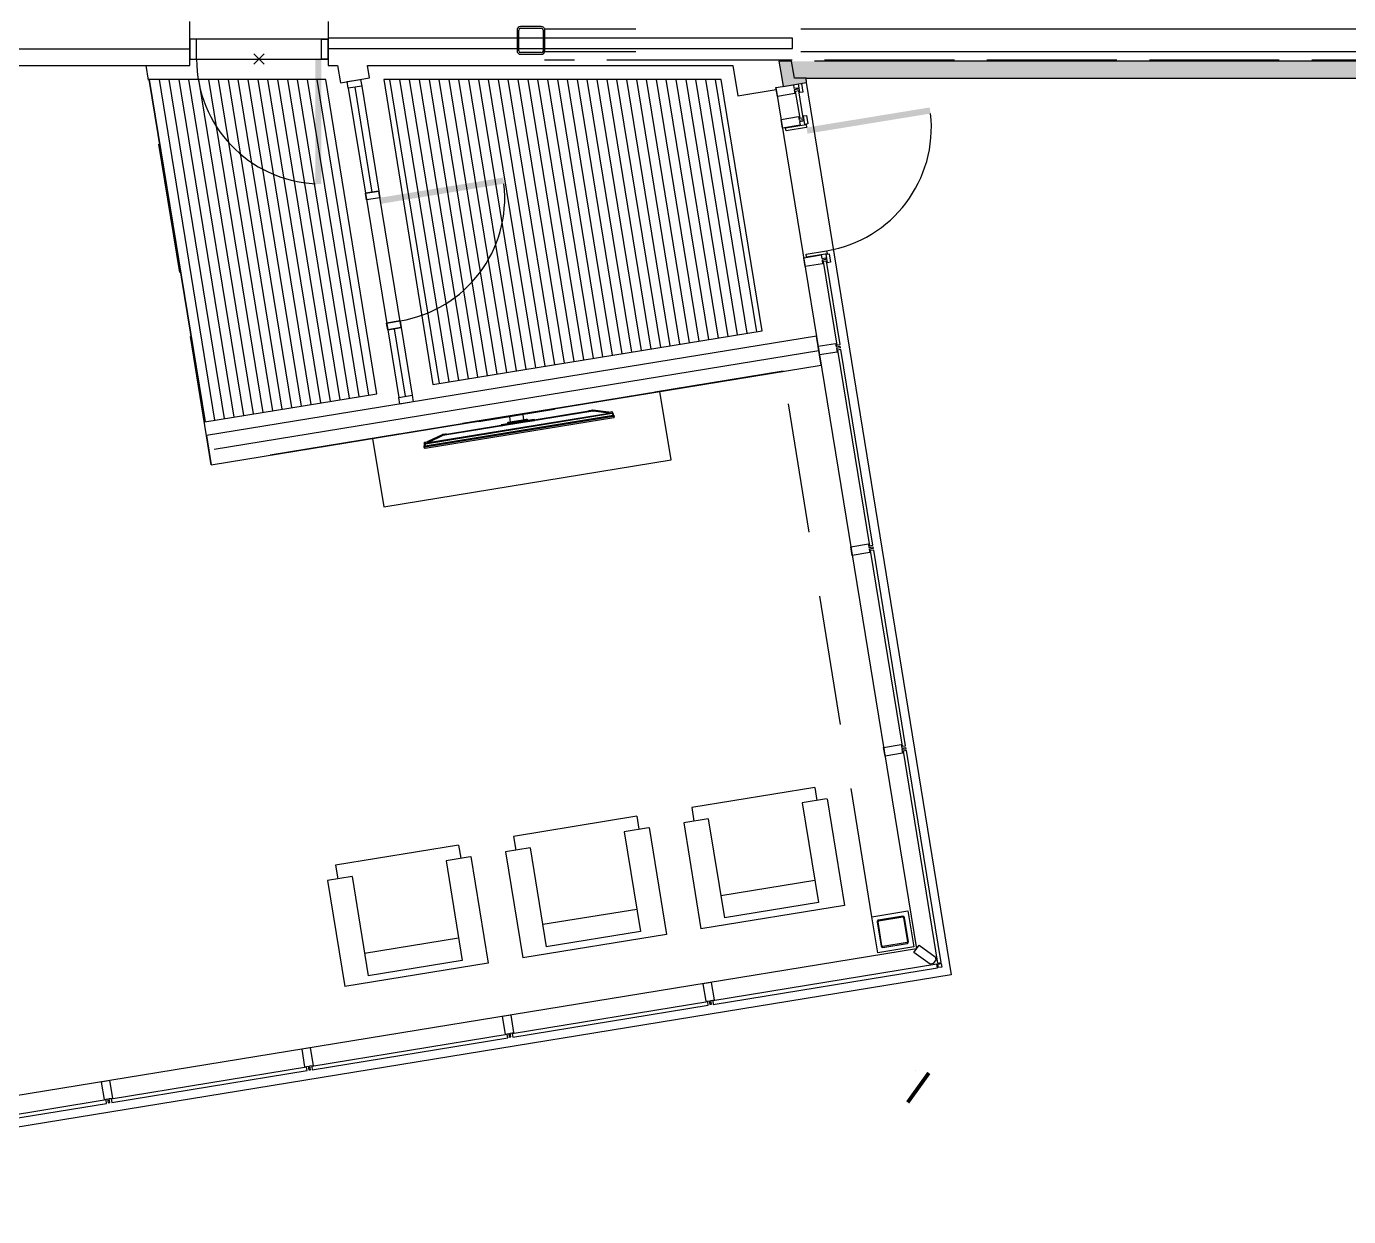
# Model space of a CAD drawing. Header units: inches. Extents: x 2743 to 10591, y -1604 to 5792.
# Drawn here: x 8678.4 to 9060, y 2609.8 to 2953.3 of the extents above; entities that cross this region are included whole.
import ezdxf

# ---------------------------------------------------------------- set-up
doc = ezdxf.new("R2010")
doc.units = ezdxf.units.IN
doc.header["$LTSCALE"] = 0.1875
doc.header["$MEASUREMENT"] = 0
doc.header["$PDMODE"] = 3
doc.header["$PDSIZE"] = 1.5
for name, pattern in [('CENTERX2', [101.6, 63.5, -12.7, 12.7, -12.7]), ('dash1', [300, 200, -100]), ('dash2', [500, 400, -100])]:
    doc.linetypes.add(name, pattern=pattern)
for name, color, linetype in [('7', 30, 'Continuous'), ('A-E-MUR-EXT', 3, 'Continuous'), ('A-N-COTES', 1, 'Continuous'), ('A-N-FEN-EXT', 2, 'Continuous'), ('A-N-FEN-INT', 1, 'Continuous'), ('A-N-MOB', 253, 'Continuous'), ('A-N-MUR-COMP', 30, 'Continuous'), ('A-N-MUR-EXT', 5, 'Continuous'), ('A-N-MUR-INT', 3, 'Continuous'), ('A-N-PLANCHER', 30, 'Continuous'), ('A-N-POR-PLF', 30, 'Continuous'), ('A-N-POR-PLN', 7, 'Continuous'), ('A-N-STRUCTURE', 4, 'Continuous'), ('fill253', 253, 'Continuous'), ('S-N-ACIER', 4, 'Continuous')]:
    doc.layers.add(name, color=color, linetype=linetype)
doc.linetypes.add('MUR07', pattern='A,0.001521,[13,JUB,S=1,R=0,X=0,Y=0],-152.075402', length=152.076923)

# ---------------------------------------------------------------- blocks, each defined once
blk = doc.blocks.new('_ArchTick')
at = {"color": 0, "linetype": 'ByBlock', "const_width": 0.15}
blk.add_lwpolyline([(-0.5, -0.5), (0.5, 0.5)], dxfattribs=at)

msp = doc.modelspace()

# ---------------------------------------------------------------- hatches: boundary and pattern name
at = {"layer": 'A-N-POR-PLN'}
for points in [[(8763.51935, 2907.87499), (8761.7477, 2907.87499), (8761.7477, 2943.89854), (8763.51935, 2943.89854)], [(8939.08318, 2929.94442), (8939.36871, 2928.19593), (8903.81608, 2922.39017), (8903.53055, 2924.13866)], [(8815.953, 2909.68851), (8816.23853, 2907.94002), (8780.6859, 2902.13426), (8780.40037, 2903.88275)]]:
    msp.add_hatch(color=7, dxfattribs=at).paths.add_polyline_path(points)
at = {"layer": 'fill253'}
h = msp.add_hatch(color=7, dxfattribs=at)
h.dxf.hatch_style = 1
h.paths.add_polyline_path([(9794.88804, 4634.2983), (9789.96679, 4634.2983), (9789.98074, 4296.66232), (9794.90199, 4296.66232)])
h.paths.add_polyline_path([(9794.88805, 4881.11089), (9789.9668, 4881.11089), (9789.9668, 4775.21102), (9794.88805, 4775.21102)])
h.paths.add_polyline_path([(9794.88805, 5127.92329), (9789.9668, 5127.92329), (9789.96679, 5022.02362), (9794.88804, 5022.02362)])
h.paths.add_polyline_path([(8905.8684, 2943.29277), (8903.3892, 2938.37099), (9794.90199, 2938.37152), (9794.90199, 3130.36129), (9789.98074, 3130.36129), (9789.98074, 2943.29277)])
h.paths.add_polyline_path([(8477.94274, 2845.33593), (8485.93641, 2846.64062), (8470.93724, 2938.36282), (8470.1595, 2943.12545), (8461.95283, 2943.12545), (8462.69637, 2938.4929)])
h.paths.add_polyline_path([(8896.37174, 2938.2042), (8896.75099, 2936.00974), (8903.53291, 2937.11042), (8903.3892, 2938.37099), (8905.8684, 2943.29277), (8895.56167, 2943.29277)])
h.paths.add_polyline_path([(9794.90199, 5355.98239), (9789.98074, 5355.98239), (9789.9668, 5268.83602), (9794.88805, 5268.83602)])
h.paths.add_polyline_path([(7089.79643, 3123.02867), (7083.99141, 3125.08232), (7083.99141, 3123.83686), (7084.85165, 3123.50795), (7084.85808, 2938.2042), (7353.37882, 2938.37153), (7353.37237, 2943.29278), (7089.77933, 2943.12545)])
h.paths.add_polyline_path([(7084.85808, 3827.66882), (7089.77933, 3826.6441), (7089.77933, 4320.4792), (7084.85808, 4320.4792)])
h.paths.add_polyline_path([(9789.98074, 3862.52649), (9794.90199, 3862.52649), (9794.90199, 4254.42566), (9789.98074, 4254.42566)])
h.paths.add_polyline_path([(9789.97462, 3801.08425), (9794.89587, 3801.08425), (9794.90199, 3862.52649), (9789.98074, 3862.52649)])
h.paths.add_polyline_path([(9789.98074, 3656.9925), (9794.90199, 3656.9925), (9794.89587, 3765.06188), (9789.97462, 3765.06188)])
h.paths.add_polyline_path([(9789.972, 3584.94295), (9794.89325, 3584.94295), (9794.90198, 3620.96895), (9789.98073, 3620.96895)])
h.paths.add_polyline_path([(9789.97812, 3512.89586), (9794.89937, 3512.89586), (9794.89968, 3548.92185), (9789.97843, 3548.92185)])
h.paths.add_polyline_path([(9789.97812, 3440.8512), (9794.89937, 3440.8512), (9794.89937, 3476.87475), (9789.97812, 3476.87475)])
h.paths.add_polyline_path([(8313.35451, 5642.91315), (8313.35451, 5647.83442), (7084.85165, 5647.83442), (7084.85808, 4361.46337), (7089.77933, 4361.46337), (7089.7729, 5642.91317)])
h.paths.add_polyline_path([(7395.62103, 2943.29277), (7395.62125, 2938.37152), (8462.75647, 2938.2042), (8461.95283, 2943.12545)])
h.paths.add_polyline_path([(8556.69558, 5642.88457), (8556.69559, 5647.80617), (8355.59042, 5647.83389), (8355.59042, 5642.91262)])
h.paths.add_polyline_path([(9149.95052, 5647.66709), (9149.95052, 5642.74584), (9789.98074, 5642.74584), (9789.98079, 5510.71941), (9794.90204, 5510.71941), (9794.90199, 5647.66709)])
h.paths.add_polyline_path([(9794.89495, 3260.73346), (9789.9691, 3260.73345), (9789.98074, 3172.43063), (9794.90199, 3172.43063)])
h.paths.add_polyline_path([(9789.9691, 3296.75701), (9794.89495, 3296.75699), (9794.89325, 3404.82765), (9789.972, 3404.82765)])

# ---------------------------------------------------------------- linework, layer by layer
at = {"color": 7}
for p, q in [((8808.89442, 2839.42355), (8830.60689, 2842.96845)), ((8830.60689, 2842.96845), (8830.64718, 2842.72172)), ((8847.86343, 2840.73106), (8793.35934, 2831.85807)), ((8847.90425, 2840.38205), (8793.46493, 2831.51918)), ((8847.67439, 2840.98544), (8793.49465, 2832.16476)), ((8847.41601, 2841.73078), (8793.50613, 2832.95396)), ((8793.51675, 2832.88924), (8847.42663, 2841.66606)), ((8846.56856, 2841.59945), (8794.35008, 2833.09755)), ((8841.86033, 2842.28027), (8798.60144, 2835.23466)), ((8808.9347, 2839.17682), (8808.89442, 2839.42355)), ((8830.64718, 2842.72172), (8808.9347, 2839.17682)), ((8817.6361, 2839.10579), (8817.73874, 2839.12315)), ((8822.66878, 2839.47409), (8817.67188, 2838.66189)), ((8817.73874, 2839.12315), (8817.843, 2839.14036)), ((8817.75906, 2838.53935), (8822.6243, 2839.33014)), ((8817.843, 2839.14036), (8817.86607, 2839.14412)), ((8818.11051, 2839.1034), (8817.8606, 2840.63411)), ((8822.32952, 2839.78994), (8817.88783, 2839.06799)), ((8822.37401, 2839.51233), (8817.93232, 2838.79038)), ((8821.97119, 2839.73371), (8821.72128, 2841.26443)), ((8822.17774, 2839.8451), (8822.30777, 2839.86605)), ((8822.30776, 2839.86607), (8822.36583, 2839.87545)), ((8822.36583, 2839.87545), (8822.47379, 2839.89258)), ((8822.39709, 2839.51609), (8822.37401, 2839.51233)), ((8822.50134, 2839.53331), (8822.39709, 2839.51609)), ((8822.47379, 2839.89258), (8822.57204, 2839.90774)), ((8822.60399, 2839.55066), (8822.50134, 2839.53331)), ((8822.57204, 2839.90774), (8822.65472, 2839.92002)), ((8822.6935, 2839.56627), (8822.60399, 2839.55066)), ((8822.6243, 2839.33014), (8822.98594, 2839.29527)), ((8822.64486, 2839.55779), (8822.66878, 2839.47409)), ((8822.65472, 2839.92002), (8822.71775, 2839.92878)), ((8823.03041, 2839.43921), (8822.66878, 2839.47409)), ((8822.76035, 2839.57844), (8822.6935, 2839.56627)), ((8822.71775, 2839.92878), (8822.76339, 2839.934)), ((8822.75376, 2839.9319), (8822.77188, 2839.86848)), ((8822.81052, 2839.58836), (8822.76035, 2839.57844)), ((8822.76339, 2839.934), (8822.78533, 2839.93506)), ((8822.78533, 2839.93506), (8822.80241, 2839.93447)), ((8822.80241, 2839.93447), (8822.82664, 2839.93076)), ((8822.82938, 2839.59272), (8822.81052, 2839.58836)), ((8822.99134, 2839.57596), (8822.82589, 2839.59192)), ((8822.82664, 2839.93076), (8822.8518, 2839.92133)), ((8822.84028, 2839.59569), (8822.82938, 2839.59272)), ((8822.85133, 2839.59923), (8822.84028, 2839.59569)), ((8822.86628, 2839.60512), (8822.85133, 2839.59923)), ((8822.8518, 2839.92133), (8822.86941, 2839.90561)), ((8822.88448, 2839.6146), (8822.86628, 2839.60512)), ((8822.86941, 2839.90561), (8822.87296, 2839.89772)), ((8822.87296, 2839.89772), (8822.89108, 2839.8343)), ((8822.90211, 2839.62787), (8822.88448, 2839.6146)), ((8822.89108, 2839.8343), (8822.89182, 2839.83101)), ((8822.91851, 2839.66446), (8822.89182, 2839.83101)), ((8822.91542, 2839.64547), (8822.90211, 2839.62787)), ((8822.91778, 2839.66775), (8822.91542, 2839.64547)), ((8822.98594, 2839.29527), (8824.99501, 2839.62182)), ((8824.93458, 2839.89181), (8822.99134, 2839.57596)), ((8822.99134, 2839.57596), (8823.03041, 2839.43921)), ((8824.97365, 2839.75506), (8823.03041, 2839.43921)), ((8824.93458, 2839.89181), (8824.97365, 2839.75506)), ((8824.96681, 2839.77903), (8840.71925, 2842.34659)), ((8824.96681, 2839.779), (8840.71927, 2842.34656)), ((8824.99501, 2839.62182), (8824.97365, 2839.75506)), ((8840.71925, 2842.34659), (8840.71927, 2842.34656)), ((8840.76835, 2842.35461), (8840.71927, 2842.34656)), ((8840.76748, 2842.3545), (8840.84507, 2842.3675)), ((8840.84421, 2842.36736), (8840.83718, 2842.41176)), ((8840.83718, 2842.41176), (8840.8496, 2842.36829)), ((8840.84507, 2842.3675), (8840.91302, 2842.3793)), ((8840.91302, 2842.3793), (8840.95534, 2842.38704)), ((8840.95557, 2842.38582), (8840.94406, 2842.38164)), ((8840.95534, 2842.38704), (8840.97005, 2842.38993)), ((8840.96464, 2842.3885), (8840.95557, 2842.38582)), ((8840.96145, 2842.50085), (8841.76021, 2842.63068)), ((8840.97015, 2842.38992), (8840.96464, 2842.3885)), ((8840.9655, 2842.50147), (8841.76022, 2842.63065)), ((8840.99574, 2842.39565), (8840.9655, 2842.50147)), ((8840.97005, 2842.38993), (8840.97015, 2842.38992)), ((8840.97048, 2842.39034), (8840.99574, 2842.39565)), ((8841.76021, 2842.63068), (8841.76022, 2842.63065)), ((8841.76022, 2842.63065), (8841.86033, 2842.28027)), ((8841.83179, 2842.63257), (8846.37771, 2842.06838)), ((8841.83179, 2842.63257), (8841.83264, 2842.63244)), ((8841.93275, 2842.28206), (8841.83264, 2842.63244)), ((8841.83264, 2842.63244), (8846.37461, 2842.06874)), ((8846.4858, 2841.67962), (8841.93275, 2842.28206)), ((8846.37461, 2842.06874), (8846.4858, 2841.67962)), ((8846.45073, 2842.02587), (8846.56285, 2841.63346)), ((8846.45964, 2841.99467), (8847.3015, 2842.13151)), ((8846.45965, 2841.99465), (8847.30151, 2842.13148)), ((8846.56377, 2841.62934), (8846.56856, 2841.59945)), ((8847.3015, 2842.13151), (8847.30151, 2842.13148)), ((8847.30151, 2842.13148), (8847.41601, 2841.73078)), ((8847.42663, 2841.66606), (8847.67439, 2840.98544)), ((8847.44973, 2842.09119), (8847.6964, 2841.41443)), ((8847.56423, 2841.69049), (8847.44973, 2842.09119)), ((8847.81199, 2841.00987), (8847.56423, 2841.69049)), ((8847.6964, 2841.41443), (8847.81199, 2841.00987)), ((8847.77343, 2841.14483), (8847.7843, 2841.1466)), ((8847.87645, 2840.73337), (8847.86343, 2840.73106)), ((8847.8771, 2841.11886), (8847.99397, 2840.70985)), ((8847.99455, 2840.70721), (8847.99397, 2840.70985)), ((8848.03192, 2840.47404), (8847.99455, 2840.70721)), ((8794.28896, 2833.5875), (8798.4351, 2835.56529)), ((8794.29201, 2833.58892), (8798.43202, 2835.56379)), ((8798.43202, 2835.56379), (8798.53213, 2835.21341)), ((8798.60144, 2835.23466), (8798.5011, 2835.58581)), ((8798.62588, 2835.60653), (8799.2957, 2835.7154)), ((8799.2957, 2835.7154), (8799.32627, 2835.60838)), ((8799.35205, 2835.61135), (8799.32627, 2835.60838)), ((8799.44443, 2835.67366), (8799.45797, 2835.62627)), ((8799.605, 2835.64957), (8815.37562, 2838.22009)), ((8799.605, 2835.64957), (8799.60501, 2835.64954)), ((8799.60501, 2835.64954), (8815.37562, 2838.22006)), ((8817.30042, 2838.65096), (8815.35719, 2838.33511)), ((8815.35719, 2838.33511), (8815.39626, 2838.19836)), ((8815.35719, 2838.33511), (8815.37854, 2838.20186)), ((8815.37854, 2838.20186), (8815.41761, 2838.06512)), ((8817.3395, 2838.51421), (8815.39626, 2838.19836)), ((8815.39626, 2838.19836), (8815.41761, 2838.06512)), ((8815.41761, 2838.06512), (8817.42668, 2838.39167)), ((8817.45946, 2838.72162), (8817.30042, 2838.65096)), ((8817.30042, 2838.65096), (8817.3395, 2838.51421)), ((8817.32158, 2838.99199), (8817.3397, 2838.92857)), ((8817.34827, 2838.82544), (8817.32158, 2838.99199)), ((8817.32231, 2838.9887), (8817.32467, 2839.01098)), ((8817.32467, 2839.01098), (8817.33797, 2839.02858)), ((8817.33797, 2839.02858), (8817.3556, 2839.04185)), ((8817.67188, 2838.66189), (8817.3395, 2838.51421)), ((8817.3397, 2838.92857), (8817.36639, 2838.76202)), ((8817.36639, 2838.76202), (8817.34827, 2838.82544)), ((8817.34827, 2838.82544), (8817.349, 2838.82215)), ((8817.36712, 2838.75873), (8817.349, 2838.82215)), ((8817.3556, 2839.04185), (8817.3738, 2839.05134)), ((8817.36639, 2838.76202), (8817.36712, 2838.75873)), ((8817.37068, 2838.75085), (8817.36712, 2838.75873)), ((8817.38829, 2838.73512), (8817.37068, 2838.75085)), ((8817.3738, 2839.05134), (8817.38876, 2839.05722)), ((8817.41345, 2838.72569), (8817.38829, 2838.73512)), ((8817.38876, 2839.05722), (8817.3998, 2839.06076)), ((8817.3998, 2839.06076), (8817.41071, 2839.06373)), ((8817.41071, 2839.06373), (8817.42957, 2839.06809)), ((8817.43768, 2838.72199), (8817.41345, 2838.72569)), ((8817.44185, 2839.00214), (8817.42373, 2839.06556)), ((8817.42668, 2838.39167), (8817.75906, 2838.53935)), ((8817.42957, 2839.06809), (8817.47974, 2839.07801)), ((8817.45476, 2838.7214), (8817.43768, 2838.72199)), ((8817.4767, 2838.72245), (8817.45476, 2838.7214)), ((8817.52234, 2838.72767), (8817.4767, 2838.72245)), ((8817.47974, 2839.07801), (8817.54659, 2839.09018)), ((8817.58537, 2838.73643), (8817.52234, 2838.72767)), ((8817.54659, 2839.09018), (8817.6361, 2839.10579)), ((8817.66805, 2838.74871), (8817.58537, 2838.73643)), ((8817.64792, 2838.74572), (8817.67188, 2838.66189)), ((8817.7663, 2838.76387), (8817.66805, 2838.74871)), ((8817.87426, 2838.781), (8817.7663, 2838.76387)), ((8817.93232, 2838.79038), (8817.87426, 2838.781)), ((8793.16097, 2832.20748), (8793.27762, 2831.79922)), ((8793.20897, 2831.90794), (8793.16097, 2832.20748)), ((8793.31591, 2831.56193), (8793.20897, 2831.90794)), ((8793.24033, 2832.54883), (8793.26353, 2833.26946)), ((8793.35592, 2832.14428), (8793.24033, 2832.54883)), ((8793.26484, 2832.27016), (8793.24033, 2832.54883)), ((8793.26353, 2833.26946), (8793.37802, 2832.86876)), ((8793.38161, 2831.86147), (8793.26484, 2832.27016)), ((8793.27762, 2831.79922), (8793.31499, 2831.56605)), ((8793.31499, 2831.56605), (8793.31591, 2831.56193)), ((8793.37802, 2832.86876), (8793.35592, 2832.14428)), ((8793.35592, 2832.14428), (8793.39474, 2831.86341)), ((8793.39163, 2833.35469), (8794.2376, 2833.4922)), ((8793.39164, 2833.35467), (8793.39163, 2833.35469)), ((8793.50613, 2832.95396), (8793.39164, 2833.35467)), ((8793.46493, 2831.51918), (8793.46492, 2831.51921)), ((8793.49465, 2832.16476), (8793.51675, 2832.88924)), ((8794.23316, 2833.51986), (8794.23795, 2833.48996)), ((8794.35008, 2833.09755), (8794.23795, 2833.48996)), ((8794.40319, 2833.19981), (8794.29201, 2833.58892)), ((8794.34529, 2833.12745), (8794.35008, 2833.09755)), ((8798.53213, 2835.21341), (8794.40319, 2833.19981)), ((8905.92161, 2733.6839, 0), (8870.38851, 2727.90516, 0)), ((8905.92161, 2733.6839, 0), (8906.53159, 2729.93318, 0)), ((8909.29527, 2730.38264, 0), (8902.28736, 2729.24294, 0)), ((8902.28736, 2729.24294, 0), (8906.97455, 2700.42165, 0)), ((8909.49268, 2730.41474, 0), (8914.50092, 2699.61939, 0)), ((8854.51558, 2725.32375, 0), (8818.98248, 2719.54501, 0)), ((8854.51558, 2725.32375, 0), (8855.12556, 2721.57304, 0)), ((8870.38851, 2727.90516, 0), (8871.03059, 2723.95704, 0)), ((8857.88925, 2722.02249, 0), (8850.88133, 2720.8828, 0)), ((8850.88133, 2720.8828, 0), (8855.56853, 2692.06151, 0)), ((8858.08665, 2722.0546, 0), (8863.09489, 2691.25925, 0)), ((8875.17612, 2724.63123, 0), (8868.0695, 2723.47548, 0)), ((8868.0695, 2723.47548, 0), (8873.04564, 2692.87753, 0)), ((8875.17612, 2724.63123, 0), (8879.83122, 2696.00734, 0)), ((8818.98248, 2719.54501, 0), (8819.62457, 2715.59689, 0)), ((8803.10955, 2716.9636, 0), (8767.57646, 2711.18487, 0)), ((8806.48322, 2713.66235, 0), (8799.4753, 2712.52265, 0)), ((8803.10955, 2716.9636, 0), (8803.71953, 2713.21289, 0)), ((8806.68062, 2713.69445, 0), (8811.68886, 2682.8991, 0)), ((8823.77009, 2716.27108, 0), (8816.66348, 2715.11533, 0)), ((8816.66348, 2715.11533, 0), (8821.63961, 2684.51739, 0)), ((8823.77009, 2716.27108, 0), (8828.42519, 2687.64719, 0)), ((8767.57646, 2711.18487, 0), (8768.21854, 2707.23675, 0)), ((8799.4753, 2712.52265, 0), (8804.1625, 2683.70136, 0)), ((8772.36407, 2707.91093, 0), (8765.25745, 2706.75518, 0)), ((8765.25745, 2706.75518, 0), (8770.23358, 2676.15724, 0)), ((8772.36407, 2707.91093, 0), (8777.01916, 2679.28705, 0)), ((8905.93117, 2706.83735, 0), (8878.78783, 2702.42304, 0)), ((8854.52514, 2698.47721, 0), (8827.38181, 2694.06289, 0)), ((8914.50092, 2699.61939, 0), (8873.04564, 2692.87753, 0)), ((8906.97455, 2700.42165, 0), (8879.83122, 2696.00734, 0)), ((8863.09489, 2691.25925, 0), (8821.63961, 2684.51739, 0)), ((8855.56853, 2692.06151, 0), (8828.42519, 2687.64719, 0)), ((8803.11912, 2690.11706, 0), (8775.97578, 2685.70275, 0)), ((8811.68886, 2682.8991, 0), (8770.23358, 2676.15724, 0)), ((8804.1625, 2683.70136, 0), (8777.01916, 2679.28705, 0))]:
    msp.add_line(p, q, dxfattribs=at)
at = {"color": 7, "extrusion": (0, 0, -1)}
for centre, major_axis, ratio, start_param, end_param in [((8818.05977, 2837.22559), (3.80077, 0.62054), 0.5, 4.626265914, 4.743027368), ((8822.72727, 2837.95906), (3.84982, 0.62854), 0.5, 4.685021628, 4.800697111), ((8821.57085, 2844.72687), (9.85891, 1.60962), 0.5, 1.538576459, 1.575475335), ((8822.65474, 2840.07749), (0.45172, 0.07375), 0.5, 1.390835062, 1.568094892), ((8822.76268, 2839.87638), (0.111, 0.01812), 0.5, -1.56959155, -0.058623981), ((8822.7808, 2839.81296), (0.111, 0.01812), 0.5, -1.56959155, -0.05862398), ((8840.64308, 2843.40186), (2.08044, 0.33966), 0.5, 1.482482653, 1.592198683), ((8840.97598, 2842.43432), (0.13877, 0.02274), 0.492125478, 3.14424951, 3.628727439), ((8840.97662, 2842.43208), (0.13946, 0.02001), 0.498820293, 3.617897335, 4.704215732), ((8841.77134, 2842.56125), (0.13879, 0.02266), 0.5, -1.569381541, -1.040259926), ((8841.77136, 2842.56121), (0.13881, 0.02266), 0.5, -1.569411456, -1.03372959), ((8841.87147, 2842.21082), (0.13882, 0.02266), 0.5, -1.569399557, -1.033758587), ((8846.31331, 2841.99755), (0.13801, 0.0257), 0.490804232, -1.021436238, -0.33114534), ((8846.31295, 2841.99921), (0.13868, 0.02264), 0.5, -0.343365978, -0.058437736), ((8846.42449, 2841.60843), (0.13956, 0.01954), 0.508321935, -1.046193356, -0.355902458), ((8846.42505, 2841.6068), (0.1387, 0.02265), 0.5, -0.343312201, 0.001441152), ((8847.31263, 2842.06208), (0.13879, 0.02266), 0.5, -1.569381541, -0.094669573), ((8847.31267, 2842.06208), (0.13876, 0.02265), 0.5, -1.5695723, -0.094764359), ((8847.42717, 2841.66137), (0.13876, 0.02265), 0.5, -1.569581683, -0.094754976), ((8828.05107, 2838.53198), (19.37098, 3.16262), 0.5, -0.003738058, 0.002944845), ((8847.5525, 2841.41975), (0.52652, 0.08596), 0.5, 4.553251654, 4.81604065), ((8848.07429, 2839.8836), (-0.40296, 1.10104), 0.118357509, 0.022723371, 0.736863063), ((8847.78888, 2841.10178), (0.0888, 0.0145), 0.5, -1.542045096, -0.058630603), ((8848.07429, 2839.8836), (-0.2623, 1.12627), 0.000088601, 0.001788346, 0.715928051), ((8847.82708, 2840.94401), (0.42724, 0.06975), 0.5, 1.484615453, 1.601473008), ((8847.80367, 2841.10678), (0.07345, 0.01199), 0.5, -0.763156741, -0.002398593), ((8847.90574, 2840.69277), (0.0888, 0.0145), 0.5, -1.569579533, -0.058626468), ((8847.89314, 2840.4515), (0.13877, 0.02266), 0.5, 0.001687417, 1.572417285), ((8798.51244, 2835.51564), (0.13835, 0.02437), 0.505989723, 4.183705599, 4.719516837), ((8798.73539, 2835.62199), (0.27213, 0.04329), 0.007689231, 3.6764724, 4.299423102), ((8799.30652, 2835.64705), (0.13877, 0.02274), 0.492125478, -1.56813947, 0.002656857), ((8799.36971, 2835.98369), (0.72452, 0.11829), 0.5, 1.540944476, 1.712035623), ((8799.34399, 2836.30836), (1.36483, 0.22283), 0.5, 1.572150705, 1.646972925), ((8798.95469, 2839.66472), (8.0287, 1.31081), 0.499999999, 1.571429205, 1.590665247), ((8817.43261, 2839.01002), (0.11101, 0.01812), 0.5, 3.143279965, 4.71400579), ((8817.45073, 2838.94661), (0.11101, 0.01812), 0.5, 3.143280702, 4.714005787), ((8817.48841, 2839.25011), (0.47586, 0.07769), 0.5, 1.575340421, 1.74993661), ((8817.08038, 2843.8661), (9.6039, 1.56799), 0.5, 1.568353975, 1.606079847), ((8793.24975, 2832.22191), (0.08877, 0.01449), 0.5, 3.143066143, 3.831972761), ((8793.24981, 2832.22189), (0.08885, 0.01451), 0.5, 3.83202166, 4.713837923), ((8793.26381, 2832.21327), (0.11174, 0.01824), 0.5, 3.909482164, 4.802681886), ((8793.27334, 2832.19645), (0.1471, 0.02402), 0.5, 4.58465272, 4.732337358), ((8793.40276, 2833.28527), (0.13879, 0.02266), 0.5, 3.23952675, 4.713803766), ((8793.40275, 2833.28524), (0.13877, 0.02266), 0.5, 3.23929377, 4.713981199), ((8793.36645, 2831.81365), (0.08881, 0.0145), 0.5, 3.143267337, 4.714013282), ((8793.45379, 2831.58861), (0.13879, 0.02266), 0.5, 1.572211112, 3.083155214), ((8793.51724, 2832.88454), (0.13877, 0.02266), 0.5, 3.239299215, 4.713975754), ((8793.47428, 2832.61347), (0.53061, 0.08663), 0.5, 4.612026825, 4.873692936), ((8793.45952, 2830.99221), (0.03835, 1.17276), 0.118171467, -0.737330658, -0.023190966), ((8773.98671, 2829.72991), (19.52548, 3.18784), 0.500000002, -0.003711619, 0.002918406), ((8794.37187, 2833.54239), (0.13869, 0.02264), 0.5, 3.143090713, 3.487894507), ((8794.37244, 2833.54077), (0.13951, 0.01983), 0.489042935, 3.478768855, 4.169059753), ((8794.48401, 2833.14999), (0.13871, 0.02265), 0.5, 3.143092181, 3.487839095), ((8794.48362, 2833.15165), (0.13803, 0.02558), 0.510279169, 3.497531743, 4.187822641), ((8798.61257, 2835.16521), (0.13883, 0.02267), 0.5, 4.178204368, 4.713816991)]:
    msp.add_ellipse(centre, major_axis=major_axis, ratio=ratio, start_param=start_param, end_param=end_param, dxfattribs=at)
at = {"layer": '7', "color": 7}
for p, q in [((8725.52704, 2946.89055), (8725.5273, 2949.92147)), ((8899.5115, 2949.92268), (8765.48786, 2949.92241)), ((8765.48786, 2949.92241), (8765.48801, 2946.96834)), ((8899.51165, 2946.96861), (8899.5115, 2949.92268)), ((8481.30881, 2946.89081), (8725.52704, 2946.89055)), ((8765.48801, 2946.96834), (8899.51165, 2946.96861))]:
    msp.add_line(p, q, dxfattribs=at)
at = {"layer": 'A-E-MUR-EXT', "color": 7}
for p, q in [((8765.48785, 2954.80006), (8765.48785, 2942.04761)), ((8765.48785, 2942.04761), (8768.19571, 2942.04683)), ((8768.19571, 2942.04683), (8769.00138, 2937.08768)), ((8769.00138, 2937.08768), (8777.39356, 2938.45812)), ((8776.81709, 2942.04683), (8882.27771, 2942.04736)), ((8777.39356, 2938.45812), (8776.81709, 2942.04683)), ((8882.27771, 2942.04736), (8883.69893, 2933.31026)), ((8883.69893, 2933.31026), (8894.78201, 2935.12013)), ((8922.39424, 2696.33908), (8932.78389, 2698.03564)), ((8932.78389, 2698.03564), (8934.48045, 2687.64599)), ((8924.0908, 2685.94943), (8922.39424, 2696.33908)), ((8934.48045, 2687.64599), (8924.0908, 2685.94943))]:
    msp.add_line(p, q, dxfattribs=at)
at = {"layer": 'A-N-COTES', "color": 7}
msp.add_line((8934.99114, 2651.85921), (8934.99114, 2651.85921), dxfattribs=at)
at = {"layer": 'A-N-FEN-EXT', "color": 7}
for p, q in [((8894.69165, 2935.67345), (8899.74284, 2936.49831)), ((8895.10408, 2933.14786), (8894.69165, 2935.67345)), ((8894.69238, 2935.66952), (8935.28973, 2687.06396)), ((8899.74284, 2936.49831), (8899.91099, 2935.46865)), ((8899.91099, 2935.46865), (8900.99894, 2935.64631)), ((8901.07508, 2935.18005), (8899.98713, 2935.00238)), ((8899.98713, 2935.00238), (8900.15527, 2933.97272)), ((8901.2756, 2934.73409), (8900.28867, 2934.57293)), ((8900.28867, 2934.57293), (8901.55079, 2926.81231)), ((8900.99894, 2935.64631), (8901.07508, 2935.18005)), ((8901.17859, 2936.74434), (8902.04234, 2936.88539)), ((8901.58734, 2934.2419), (8901.17859, 2936.74434)), ((8902.53823, 2926.97355), (8901.2756, 2934.73409)), ((8902.04234, 2936.88539), (8902.45109, 2934.38295)), ((8903.46637, 2937.09961), (8945.30608, 2679.5824)), ((8900.15527, 2933.97272), (8895.10408, 2933.14786)), ((8902.45109, 2934.38295), (8901.58734, 2934.2419)), ((8896.18531, 2926.49854), (8901.2365, 2927.3234)), ((8901.2365, 2927.3234), (8901.40465, 2926.29374)), ((8901.55079, 2926.81231), (8902.53823, 2926.97355)), ((8902.67974, 2927.52419), (8903.54349, 2927.66524)), ((8903.081, 2925.06699), (8902.67974, 2927.52419)), ((8903.54349, 2927.66524), (8903.94475, 2925.20804)), ((8896.59774, 2923.97295), (8896.18531, 2926.49854)), ((8901.64893, 2924.79781), (8896.59774, 2923.97295)), ((8897.4637, 2924.06149), (8903.38525, 2925.02848)), ((8897.60901, 2923.17167), (8897.4637, 2924.06149)), ((8903.53055, 2924.13866), (8897.60901, 2923.17167)), ((8901.40465, 2926.29374), (8902.4926, 2926.4714)), ((8902.56874, 2926.00513), (8901.48079, 2925.82747)), ((8901.48079, 2925.82747), (8901.64893, 2924.79781)), ((8902.4926, 2926.4714), (8902.56874, 2926.00513)), ((8903.94475, 2925.20804), (8903.081, 2925.06699)), ((8903.38525, 2925.02848), (8903.53055, 2924.13866)), ((8776.19758, 2905.191), (8780.08312, 2905.82551)), ((8776.51482, 2903.24823), (8776.19758, 2905.191)), ((8780.08312, 2905.82551), (8780.40036, 2903.88274)), ((8780.40036, 2903.88274), (8776.51482, 2903.24823)), ((8902.70887, 2886.55032), (8907.76006, 2887.37518)), ((8903.1213, 2884.02473), (8902.70887, 2886.55032)), ((8903.41477, 2887.61904), (8909.33632, 2888.58603)), ((8903.56008, 2886.72921), (8903.41477, 2887.61904)), ((8909.48163, 2887.6962), (8903.56008, 2886.72921)), ((8907.76006, 2887.37518), (8907.9282, 2886.34551)), ((8907.9282, 2886.34551), (8909.01615, 2886.52318)), ((8909.09229, 2886.05691), (8908.00434, 2885.87925)), ((8908.00434, 2885.87925), (8908.17249, 2884.84958)), ((8909.29276, 2885.61095), (8908.30584, 2885.44979)), ((8908.30584, 2885.44979), (8912.2469, 2861.34119)), ((8909.01615, 2886.52318), (8909.09229, 2886.05691)), ((8909.20329, 2887.57597), (8910.06705, 2887.71702)), ((8909.60456, 2885.11877), (8909.20329, 2887.57597)), ((8913.23433, 2861.50244), (8909.29276, 2885.61095)), ((8909.33632, 2888.58603), (8909.48163, 2887.6962)), ((8910.46831, 2885.25982), (8909.60456, 2885.11877)), ((8910.06705, 2887.71702), (8910.46831, 2885.25982)), ((8908.17249, 2884.84958), (8903.1213, 2884.02473)), ((8906.88142, 2861.02743), (8911.93261, 2861.85229)), ((8907.29385, 2858.50184), (8906.88142, 2861.02743)), ((8912.34504, 2859.32669), (8907.29385, 2858.50184)), ((8911.93261, 2861.85229), (8912.10076, 2860.82262)), ((8912.10076, 2860.82262), (8913.1887, 2861.00029)), ((8913.26485, 2860.53402), (8912.1769, 2860.35636)), ((8912.1769, 2860.35636), (8912.34504, 2859.32669)), ((8912.2469, 2861.34119), (8913.23433, 2861.50244)), ((8913.46918, 2860.06439), (8912.48226, 2859.90323)), ((8912.48226, 2859.90323), (8921.70108, 2803.44675)), ((8913.1887, 2861.00029), (8913.26485, 2860.53402)), ((8922.68851, 2803.608), (8913.46918, 2860.06439)), ((8916.33562, 2803.13299), (8921.3868, 2803.95785)), ((8916.74804, 2800.60739), (8916.33562, 2803.13299)), ((8921.79923, 2801.43225), (8916.74804, 2800.60739)), ((8921.3868, 2803.95785), (8921.55495, 2802.92818)), ((8921.55495, 2802.92818), (8922.6429, 2803.10584)), ((8922.71904, 2802.63958), (8921.63109, 2802.46192)), ((8921.63109, 2802.46192), (8921.79923, 2801.43225)), ((8921.70108, 2803.44675), (8922.68851, 2803.608)), ((8922.92336, 2802.16995), (8921.93643, 2802.00878)), ((8921.93643, 2802.00878), (8931.15526, 2745.55231)), ((8922.6429, 2803.10584), (8922.71904, 2802.63958)), ((8932.14269, 2745.71355), (8922.92336, 2802.16995)), ((8925.78981, 2745.23854), (8930.84099, 2746.06341)), ((8926.20224, 2742.71295), (8925.78981, 2745.23854)), ((8930.84099, 2746.06341), (8931.00914, 2745.03374)), ((8931.00914, 2745.03374), (8932.09709, 2745.2114)), ((8932.17323, 2744.74514), (8931.08528, 2744.56748)), ((8931.08528, 2744.56748), (8931.25342, 2743.53781)), ((8931.15526, 2745.55231), (8932.14269, 2745.71355)), ((8932.37675, 2744.27931), (8931.38983, 2744.11814)), ((8931.38983, 2744.11814), (8941.3791, 2682.94411)), ((8932.09709, 2745.2114), (8932.17323, 2744.74514)), ((8942.36653, 2683.10536), (8932.37675, 2744.27931)), ((8931.25342, 2743.53781), (8926.20224, 2742.71295)), ((8935.28973, 2687.06396), (8525.03082, 2620.06847)), ((8934.54266, 2686.02518), (8936.0368, 2688.10275)), ((8936.0368, 2688.10275), (8940.70332, 2684.74666)), ((8939.20918, 2682.6691), (8934.54266, 2686.02518)), ((8940.10207, 2682.81491), (8939.20918, 2682.6691)), ((8940.84914, 2683.85369), (8940.10207, 2682.81491)), ((8940.70332, 2684.74666), (8940.84914, 2683.85369)), ((8941.3791, 2682.94411), (8942.36653, 2683.10536)), ((8941.42818, 2682.64891), (8942.4151, 2682.81005)), ((8942.4151, 2682.81005), (8942.57624, 2681.82315)), ((8945.30608, 2679.5824), (8517.64318, 2609.79701)), ((8941.13662, 2682.60278), (8876.45812, 2672.04007)), ((8876.61937, 2671.05264), (8941.29778, 2681.61585)), ((8941.29778, 2681.61585), (8941.13662, 2682.60278)), ((8941.58936, 2681.66202), (8941.42818, 2682.64891)), ((8942.57624, 2681.82315), (8941.58936, 2681.66202)), ((8876.12109, 2677.40171), (8873.5955, 2676.98928)), ((8873.5955, 2676.98928), (8874.42036, 2671.93809)), ((8876.94596, 2672.35052), (8876.12109, 2677.40171)), ((8875.00093, 2671.80159), (8818.57891, 2662.58837)), ((8874.42036, 2671.93809), (8875.45003, 2672.10624)), ((8875.16209, 2670.81467), (8875.00093, 2671.80159)), ((8875.45003, 2672.10624), (8875.62769, 2671.01829)), ((8875.91629, 2672.18238), (8876.94596, 2672.35052)), ((8876.09396, 2671.09443), (8875.91629, 2672.18238)), ((8876.45812, 2672.04007), (8876.61937, 2671.05264)), ((8818.24188, 2667.95001), (8815.71629, 2667.53758)), ((8815.71629, 2667.53758), (8816.54115, 2662.48639)), ((8819.06675, 2662.89882), (8818.24188, 2667.95001)), ((8818.74016, 2661.60094), (8875.16209, 2670.81467)), ((8875.62769, 2671.01829), (8876.09396, 2671.09443)), ((8817.12172, 2662.34989), (8760.6997, 2653.13666)), ((8760.86095, 2652.14923), (8817.28288, 2661.36296)), ((8816.54115, 2662.48639), (8817.57082, 2662.65453)), ((8817.28288, 2661.36296), (8817.12172, 2662.34989)), ((8817.57082, 2662.65453), (8817.74848, 2661.56659)), ((8817.74848, 2661.56659), (8818.21475, 2661.64273)), ((8818.03708, 2662.73068), (8819.06675, 2662.89882)), ((8818.21475, 2661.64273), (8818.03708, 2662.73068)), ((8818.57891, 2662.58837), (8818.74016, 2661.60094)), ((8760.36267, 2658.4983), (8757.83708, 2658.08587)), ((8757.83708, 2658.08587), (8758.66194, 2653.03469)), ((8761.18754, 2653.44712), (8760.36267, 2658.4983)), ((8759.24251, 2652.89818), (8702.82049, 2643.68496)), ((8758.66194, 2653.03469), (8759.69161, 2653.20283)), ((8759.40367, 2651.91126), (8759.24251, 2652.89818)), ((8759.69161, 2653.20283), (8759.86927, 2652.11488)), ((8759.86927, 2652.11488), (8760.33554, 2652.19102)), ((8760.15787, 2653.27897), (8761.18754, 2653.44712)), ((8760.33554, 2652.19102), (8760.15787, 2653.27897)), ((8760.6997, 2653.13666), (8760.86095, 2652.14923)), ((8702.48346, 2649.0466), (8699.95787, 2648.63417)), ((8699.95787, 2648.63417), (8700.78273, 2643.58298)), ((8703.30833, 2643.99541), (8702.48346, 2649.0466)), ((8702.98174, 2642.69753), (8759.40367, 2651.91126)), ((8701.3633, 2643.44648), (8644.94128, 2634.23325)), ((8645.10253, 2633.24582), (8701.52447, 2642.45955)), ((8700.78273, 2643.58298), (8701.8124, 2643.75113)), ((8701.52447, 2642.45955), (8701.3633, 2643.44648)), ((8701.8124, 2643.75113), (8701.99006, 2642.66318)), ((8701.99006, 2642.66318), (8702.45633, 2642.73932)), ((8702.27866, 2643.82727), (8703.30833, 2643.99541)), ((8702.45633, 2642.73932), (8702.27866, 2643.82727)), ((8702.82049, 2643.68496), (8702.98174, 2642.69753))]:
    msp.add_line(p, q, dxfattribs=at)
at = {"layer": 'A-N-FEN-INT', "color": 7}
for p, q in [((8770.9486, 2937.40566), (8774.83413, 2938.04017)), ((8771.26585, 2935.46289), (8770.9486, 2937.40566)), ((8775.15138, 2936.0974), (8771.26585, 2935.46289)), ((8771.26585, 2935.46289), (8776.19758, 2905.191)), ((8778.14035, 2905.50826), (8773.20862, 2935.78015)), ((8774.83413, 2938.04017), (8775.15138, 2936.0974)), ((8775.15138, 2936.0974), (8780.08311, 2905.82553)), ((8782.3206, 2867.69561), (8786.20613, 2868.33012)), ((8782.63786, 2865.75284), (8782.3206, 2867.69561)), ((8786.52339, 2866.38735), (8782.63786, 2865.75284)), ((8787.77436, 2846.58419), (8784.58062, 2866.0701)), ((8786.20613, 2868.33012), (8786.52339, 2866.38735)), ((8786.52339, 2866.38735), (8789.71713, 2846.90146)), ((8782.63786, 2865.75284), (8785.8316, 2846.26694)), ((8785.8316, 2846.26694), (8789.71713, 2846.90145)), ((8789.71713, 2846.90145), (8790.03439, 2844.95868)), ((8786.14885, 2844.32417), (8785.8316, 2846.26694)), ((8790.03439, 2844.95868), (8786.14885, 2844.32417))]:
    msp.add_line(p, q, dxfattribs=at)
at = {"layer": 'A-N-MOB', "color": 7}
for p, q in [((8861.20193, 2847.96383), (8778.29975, 2834.42868)), ((8864.42458, 2828.22522), (8861.20193, 2847.96383)), ((8778.29975, 2834.42868), (8781.5224, 2814.69007)), ((8781.5224, 2814.69007), (8864.42458, 2828.22522))]:
    msp.add_line(p, q, dxfattribs=at)
at = {"layer": 'A-N-MUR-COMP', "color": 7, "linetype": 'MUR07', "ltscale": 0.8}
msp.add_line((8732.54371, 2831.26204), (8907.08037, 2859.80929), dxfattribs=at)
at = {"layer": 'A-N-MUR-EXT', "color": 7}
for p, q in [((8899.2221, 2943.29224), (8895.56167, 2943.29277)), ((8895.56167, 2943.29277), (8896.36531, 2938.37152)), ((8900.01488, 2938.43751), (8899.2221, 2943.29224)), ((8896.36531, 2938.37152), (8896.75099, 2936.00974)), ((8903.3892, 2938.37099), (8900.01488, 2938.43751)), ((8903.36222, 2938.37152), (9794.89555, 2938.37152)), ((8903.53291, 2937.11042), (8903.3892, 2938.37099)), ((8896.75099, 2936.00974), (8903.53291, 2937.11042))]:
    msp.add_line(p, q, dxfattribs=at)
at = {"layer": 'A-N-MUR-INT', "color": 7}
for p, q in [((8725.52704, 2942.04408), (8725.5273, 2954.8002)), ((9678.62019, 2943.29277), (8905.8684, 2943.29277)), ((8470.24054, 2942.04435), (8725.52704, 2942.04408)), ((8906.4023, 2863.96159), (8730.35877, 2835.21364)), ((8907.77261, 2855.56883), (8906.4023, 2863.96159)), ((8731.72908, 2826.82087), (8907.77261, 2855.56883)), ((8730.35877, 2835.21364), (8731.72908, 2826.82087))]:
    msp.add_line(p, q, dxfattribs=at)
at = {"layer": 'A-N-MUR-INT', "color": 7, "linetype": 'dash1'}
for p, q in [((8731.72087, 2826.82339), (8712.91336, 2942.04409)), ((8896.78952, 2853.77462), (8731.72087, 2826.82339)), ((8922.39482, 2696.3381), (8896.79082, 2853.77552))]:
    msp.add_line(p, q, dxfattribs=at)
at = {"layer": 'A-N-PLANCHER', "color": 7}
for p, q in [((8764.78018, 2938.0283), (8713.67293, 2938.04729)), ((8713.67293, 2938.04729), (8729.82117, 2839.19468)), ((8779.5183, 2847.31033), (8764.78018, 2938.0283)), ((8878.87627, 2938.02817), (8781.53268, 2938.02828)), ((8781.53268, 2938.02828), (8795.67825, 2849.94987)), ((8879.76505, 2932.66785), (8878.87627, 2938.02817)), ((8890.73806, 2865.47255), (8879.76505, 2932.66785)), ((8879.76505, 2932.66785), (8879.76505, 2932.66785)), ((8795.67825, 2849.94987), (8890.73806, 2865.47255)), ((8729.82117, 2839.19468), (8779.5183, 2847.31033))]:
    msp.add_line(p, q, dxfattribs=at)
at = {"layer": 'A-N-PLANCHER', "color": 7, "linetype": 'Continuous'}
for p, q in [((8713.78518, 2938.04725, 0), (8729.925, 2839.21163, 0)), ((8716.6351, 2938.04619, 0), (8732.70073, 2839.66492, 0)), ((8719.48502, 2938.04513, 0), (8735.47646, 2840.1182, 0)), ((8722.33494, 2938.04407, 0), (8738.25219, 2840.57148, 0)), ((8725.18487, 2938.04301, 0), (8741.02791, 2841.02476, 0)), ((8728.03479, 2938.04195, 0), (8743.80364, 2841.47805, 0)), ((8730.88471, 2938.04089, 0), (8746.57937, 2841.93133, 0)), ((8733.73463, 2938.03983, 0), (8749.35509, 2842.38461, 0)), ((8736.58455, 2938.03878, 0), (8752.13082, 2842.83789, 0)), ((8739.43447, 2938.03772, 0), (8754.90655, 2843.29118, 0)), ((8742.28439, 2938.03666, 0), (8757.68227, 2843.74446, 0)), ((8745.13431, 2938.0356, 0), (8760.458, 2844.19774, 0)), ((8747.98423, 2938.03454, 0), (8763.23373, 2844.65102, 0)), ((8750.83415, 2938.03348, 0), (8766.00945, 2845.10431, 0)), ((8753.68407, 2938.03242, 0), (8768.78518, 2845.55759, 0)), ((8756.53399, 2938.03136, 0), (8771.56091, 2846.01087, 0)), ((8759.38391, 2938.0303, 0), (8774.33663, 2846.46415, 0)), ((8762.23383, 2938.02924, 0), (8777.11236, 2846.91744, 0)), ((8783.16708, 2938.02828, 0), (8797.50163, 2850.24762, 0)), ((8786.01682, 2938.02827, 0), (8800.27736, 2850.70088, 0)), ((8788.86657, 2938.02827, 0), (8803.05309, 2851.15414, 0)), ((8791.71632, 2938.02827, 0), (8805.82882, 2851.6074, 0)), ((8794.56607, 2938.02826, 0), (8808.60455, 2852.06066, 0)), ((8797.41582, 2938.02826, 0), (8811.38028, 2852.51392, 0)), ((8800.26557, 2938.02826, 0), (8814.15601, 2852.96718, 0)), ((8803.11531, 2938.02825, 0), (8816.93174, 2853.42043, 0)), ((8805.96506, 2938.02825, 0), (8819.70747, 2853.87369, 0)), ((8808.81481, 2938.02825, 0), (8822.4832, 2854.32695, 0)), ((8811.66456, 2938.02825, 0), (8825.25893, 2854.78021, 0)), ((8814.51431, 2938.02824, 0), (8828.03466, 2855.23347, 0)), ((8817.36405, 2938.02824, 0), (8830.81039, 2855.68673, 0)), ((8820.2138, 2938.02824, 0), (8833.58613, 2856.13999, 0)), ((8823.06355, 2938.02823, 0), (8836.36186, 2856.59325, 0)), ((8825.9133, 2938.02823, 0), (8839.13759, 2857.04651, 0)), ((8828.76305, 2938.02823, 0), (8841.91332, 2857.49977, 0)), ((8831.6128, 2938.02822, 0), (8844.68905, 2857.95303, 0)), ((8834.46254, 2938.02822, 0), (8847.46478, 2858.40629, 0)), ((8837.31229, 2938.02822, 0), (8850.24051, 2858.85955, 0)), ((8840.16204, 2938.02821, 0), (8853.01624, 2859.31281, 0)), ((8843.01179, 2938.02821, 0), (8855.79197, 2859.76607, 0)), ((8845.86154, 2938.02821, 0), (8858.5677, 2860.21933, 0)), ((8848.71129, 2938.02821, 0), (8861.34343, 2860.67259, 0)), ((8851.56103, 2938.0282, 0), (8864.11916, 2861.12585, 0)), ((8854.41078, 2938.0282, 0), (8866.89489, 2861.57911, 0)), ((8857.26053, 2938.0282, 0), (8869.67062, 2862.03237, 0)), ((8860.11028, 2938.02819, 0), (8872.44635, 2862.48563, 0)), ((8862.96003, 2938.02819, 0), (8875.22208, 2862.93888, 0)), ((8865.80977, 2938.02819, 0), (8877.99781, 2863.39214, 0)), ((8868.65952, 2938.02818, 0), (8880.77355, 2863.8454, 0)), ((8871.50927, 2938.02818, 0), (8883.54928, 2864.29866, 0)), ((8874.35902, 2938.02818, 0), (8886.32501, 2864.75192, 0)), ((8877.20877, 2938.02817, 0), (8889.10074, 2865.20518, 0))]:
    msp.add_line(p, q, dxfattribs=at)
at = {"layer": 'A-N-POR-PLF', "color": 7}
for p, q in [((8765.48785, 2949.64656), (8725.5273, 2949.64656)), ((8725.5273, 2949.64656), (8725.5273, 2943.89854)), ((8765.48785, 2943.89854), (8765.48785, 2949.64656)), ((8725.5273, 2943.89854), (8765.48785, 2943.89854)), ((8780.08312, 2905.82551), (8776.19755, 2905.191)), ((8776.19755, 2905.191), (8782.63782, 2865.75284)), ((8786.52339, 2866.38735), (8780.08312, 2905.82551)), ((8782.63782, 2865.75284), (8786.52339, 2866.38735))]:
    msp.add_line(p, q, dxfattribs=at)
at = {"layer": 'A-N-POR-PLN', "color": 7}
for p, q in [((8727.4958, 2949.64656), (8725.5273, 2949.64656)), ((8725.5273, 2943.89854), (8725.5273, 2949.64656)), ((8727.4958, 2943.89854), (8727.4958, 2949.64656)), ((8763.51935, 2949.64656), (8765.48785, 2949.64656)), ((8763.51935, 2943.89854), (8763.51935, 2949.64656)), ((8765.48785, 2943.89854), (8765.48785, 2949.64656)), ((8725.5273, 2943.89854), (8727.4958, 2943.89854)), ((8765.48785, 2943.89854), (8763.51935, 2943.89854)), ((8780.08312, 2905.82551), (8776.19755, 2905.191)), ((8776.5148, 2903.24823), (8776.19755, 2905.191)), ((8780.08312, 2905.82551), (8780.40037, 2903.88275)), ((8780.40037, 2903.88275), (8776.5148, 2903.24823)), ((8786.20613, 2868.33012), (8782.32057, 2867.69561)), ((8782.32057, 2867.69561), (8782.63782, 2865.75284)), ((8786.52339, 2866.38735), (8782.63782, 2865.75284)), ((8786.52339, 2866.38735), (8786.20613, 2868.33012))]:
    msp.add_line(p, q, dxfattribs=at)
for centre, start, end in [((8763.51935, 2943.89854), 180, 267.1810376), ((8903.53055, 2924.13866), 279.2745663, 6.4556039), ((8780.40037, 2903.88275), 279.2745663, 6.4556039)]:
    msp.add_arc(centre, 36.02355, start, end, dxfattribs=at)
msp.add_point((8745.50758, 2943.89854), dxfattribs=at)
at = {"layer": 'A-N-STRUCTURE', "color": 7, "linetype": 'dash2', "ltscale": 0.5}
for p, q in [((8883.4207, 2943.60067), (8827.94457, 2943.60067)), ((8883.73777, 2943.60067), (8883.4207, 2943.60067)), ((9789.9743, 2943.60067), (8883.73777, 2943.60067))]:
    msp.add_line(p, q, dxfattribs=at)
at = {"layer": 'S-N-ACIER', "color": 7}
for p, q in [((8819.97624, 2952.29276), (8819.97624, 2946.29277)), ((8820.47624, 2946.29277), (8820.47624, 2952.29276)), ((8826.97623, 2953.29275), (8820.97624, 2953.29275)), ((8820.97624, 2952.79275), (8826.97623, 2952.79275)), ((8827.47623, 2952.29276), (8827.47623, 2946.29277)), ((8827.97623, 2946.29277), (8827.97623, 2952.29276)), ((8826.97623, 2945.79277), (8820.97624, 2945.79277)), ((8820.97624, 2945.29277), (8826.97623, 2945.29277)), ((8923.91493, 2694.86722), (8925.05921, 2687.86005)), ((8925.30594, 2687.90034), (8924.16166, 2694.90751)), ((8931.2937, 2696.52813), (8924.28653, 2695.38386)), ((8924.32682, 2695.13713), (8931.33399, 2696.2814)), ((8931.56361, 2696.11625), (8932.70788, 2689.10908)), ((8932.95461, 2689.14937), (8931.81034, 2696.15654)), ((8932.54273, 2688.87946), (8925.53556, 2687.73519)), ((8925.57585, 2687.48846), (8932.58302, 2688.63273))]:
    msp.add_line(p, q, dxfattribs=at)
at = {"layer": 'S-N-ACIER', "color": 7, "linetype": 'CENTERX2', "ltscale": 20}
for p, q in [((9139.9756, 2952.54236), (8827.94457, 2952.54236)), ((9139.9756, 2946.04316), (8827.40947, 2946.04316))]:
    msp.add_line(p, q, dxfattribs=at)
at = {"layer": 'S-N-ACIER', "color": 7}
for centre, radius, start, end in [((8820.97624, 2952.29276), 1, 90, 180), ((8820.97624, 2952.29276), 0.5, 90, 180), ((8826.97623, 2952.29276), 1, 0, 90), ((8826.97623, 2952.29276), 0.5, 0, 90), ((8820.97624, 2946.29277), 1, 180, 270), ((8820.97624, 2946.29277), 0.5, 180, 270), ((8826.97623, 2946.29277), 1, 270, 0), ((8826.97623, 2946.29277), 0.5, 270, 0), ((8924.35905, 2694.93974), 0.45, 99.2745663, 189.2745663), ((8924.35905, 2694.93974), 0.2, 99.2745663, 189.2745663), ((8931.36622, 2696.08402), 0.45, 9.2745663, 99.2745663), ((8931.36622, 2696.08402), 0.2, 9.2745663, 99.2745663), ((8925.50332, 2687.93257), 0.45, 189.2745663, 279.2745663), ((8925.50332, 2687.93257), 0.2, 189.2745663, 279.2745663), ((8932.51049, 2689.07685), 0.2, 279.2745663, 9.2745663), ((8932.51049, 2689.07685), 0.45, 279.2745663, 9.2745663)]:
    msp.add_arc(centre, radius, start, end, dxfattribs=at)

# ---------------------------------------------------------------- block references
at = {"layer": 'A-N-COTES', "color": 7, "xscale": 7.3875, "yscale": 7.3875, "zscale": 7.3875, "rotation": 9.274566280400013}
msp.add_blockref('_ArchTick', (8935.78488, 2646.99859), dxfattribs=at)

doc.saveas('drawing.dxf')
